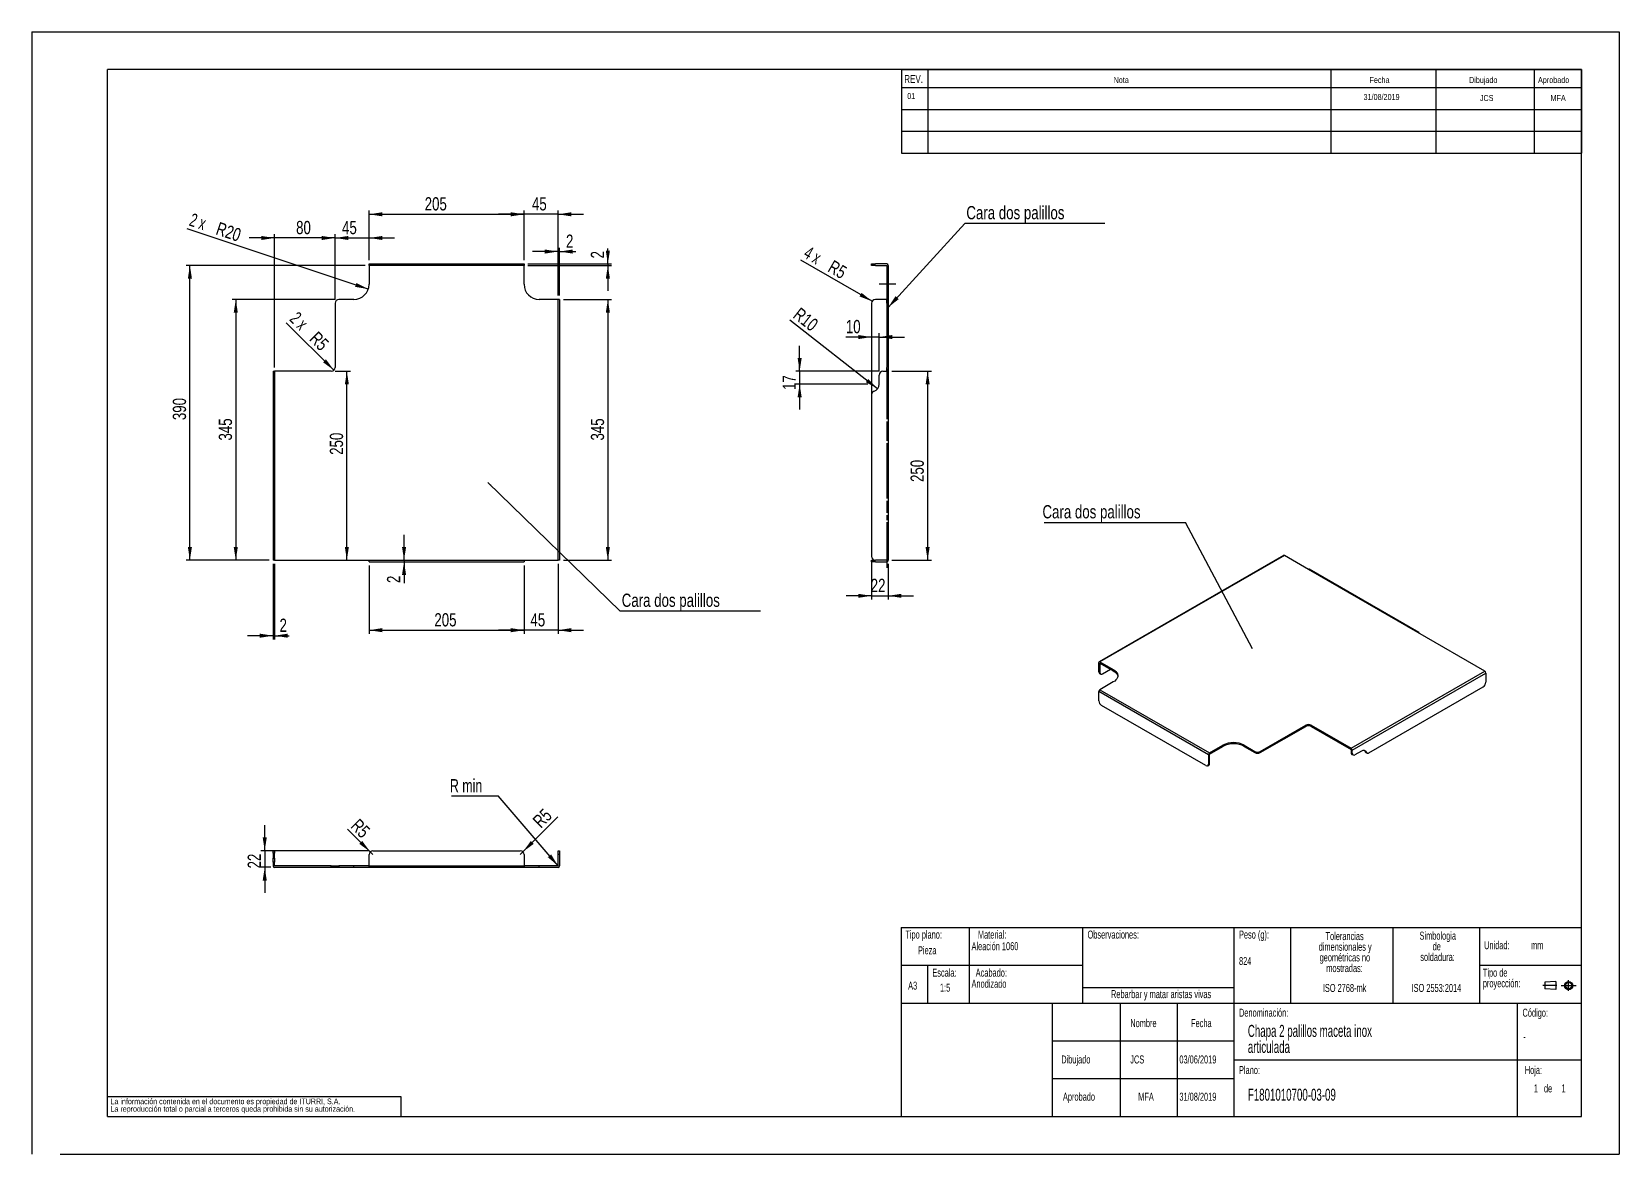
# Model space of a CAD drawing. Extents: x 0 to 14130, y 0 to 4063.
# Drawn here: x 0 to 2100, y 0 to 1485 of the extents above; entities that cross this region are included whole.
import ezdxf

# ---------------------------------------------------------------- set-up
doc = ezdxf.new("R2010")
doc.units = 0
doc.header["$LTSCALE"] = 5
doc.linetypes.add('CENTERX2', pattern=[20.32, 12.7, -2.54, 2.54, -2.54])
doc.linetypes.add('HIDDEN', pattern=[1.905, 1.27, -0.635])
doc.layers.get('0').update_dxf_attribs({"linetype": 'CONTINUOUS'})
doc.layers.add('FORMATO', color=7, linetype='CONTINUOUS')
doc.layers.add('SLD-0', color=179, linetype='CONTINUOUS')
doc.styles.add('SLDTEXTSTYLE0', font='TXT', dxfattribs={"width": 0.605})
doc.styles.add('SLDTEXTSTYLE1', font='TXT', dxfattribs={"width": 0.75})
doc.styles.add('SLDTEXTSTYLE2', font='TXT', dxfattribs={"width": 0.666667})
doc.styles.add('SLDTEXTSTYLE3', font='TXT', dxfattribs={"width": 0.7})
doc.dimstyles.new('SLDDIMSTYLE0', dxfattribs={"dimtxt": 17.5, "dimasz": 17.5, "dimexe": 0, "dimexo": 0.0625, "dimgap": 4.375, "dimtad": 1, "dimdec": 1, "dimrnd": 1e-09, "dimzin": 12, "dimtxsty": 'SLDTEXTSTYLE1', "dimsah": 1, "dimcen": 0.09, "dimazin": 3, "dimtfac": 1, "dimtdec": 1, "dimtofl": 0, "dimtmove": 0, "dimatfit": 3, "dimtolj": 1, "dimtzin": 12})
doc.dimstyles.new('SLDDIMSTYLE1', dxfattribs={"dimtxt": 17.5, "dimasz": 17.5, "dimexe": 0, "dimexo": 0.0625, "dimgap": 4.375, "dimtad": 1, "dimdec": 1, "dimrnd": 1e-09, "dimzin": 12, "dimtxsty": 'SLDTEXTSTYLE1', "dimsah": 1, "dimcen": 0, "dimazin": 3, "dimtfac": 1, "dimtdec": 1, "dimtofl": 0, "dimtmove": 0, "dimatfit": 3, "dimtolj": 1, "dimtzin": 12})
doc.dimstyles.new('SLDDIMSTYLE2', dxfattribs={"dimtxt": 17.5, "dimasz": 17.5, "dimexe": 0, "dimexo": 0.0625, "dimgap": 4.375, "dimtad": 1, "dimdec": 1, "dimrnd": 1e-09, "dimzin": 12, "dimtxsty": 'SLDTEXTSTYLE1', "dimsah": 1, "dimcen": 0.09, "dimazin": 3, "dimtfac": 1, "dimtdec": 1, "dimtmove": 0, "dimatfit": 3, "dimtolj": 1, "dimtzin": 12})
doc.dimstyles.new('SLDDIMSTYLE3', dxfattribs={"dimtxt": 0.18, "dimasz": 5.384615, "dimexe": 0, "dimexo": 0.0625, "dimgap": 0, "dimtad": 0, "dimtih": 1, "dimtoh": 1, "dimdec": 0, "dimrnd": 1e-09, "dimzin": 0, "dimtxsty": 'STANDARD', "dimblk1": 'DOT', "dimblk2": 'DOT', "dimsah": 1, "dimcen": 0.09, "dimazin": 3, "dimtfac": 5.384615, "dimtdec": 0, "dimtofl": 0, "dimtmove": 0, "dimatfit": 3, "dimtolj": 1, "dimtzin": 0})
doc.dimstyles.new('SLDDIMSTYLE4', dxfattribs={"dimtxt": 17.5, "dimasz": 17.5, "dimexe": 0, "dimexo": 0.0625, "dimgap": 4.375, "dimtad": 1, "dimdec": 1, "dimrnd": 1e-09, "dimzin": 12, "dimtxsty": 'SLDTEXTSTYLE1', "dimsah": 1, "dimcen": 0, "dimazin": 3, "dimtfac": 1, "dimtdec": 1, "dimtofl": 0, "dimtmove": 0, "dimatfit": 3, "dimtolj": 1, "dimtzin": 12})
doc.dimstyles.new('SLDDIMSTYLE5', dxfattribs={"dimtxt": 0.18, "dimasz": 17.5, "dimexe": 0, "dimexo": 0.0625, "dimgap": 0, "dimtad": 0, "dimtih": 1, "dimtoh": 1, "dimdec": 0, "dimrnd": 1e-09, "dimzin": 0, "dimtxsty": 'STANDARD', "dimsah": 1, "dimcen": 0.09, "dimazin": 3, "dimtfac": 17.5, "dimtdec": 0, "dimtofl": 0, "dimtmove": 0, "dimatfit": 3, "dimtolj": 1, "dimtzin": 0})
doc.dimstyles.new('SLDDIMSTYLE6', dxfattribs={"dimtxt": 17.5, "dimasz": 17.5, "dimexe": 0, "dimexo": 0.0625, "dimgap": 4.375, "dimtad": 1, "dimdec": 1, "dimrnd": 1e-09, "dimzin": 12, "dimtxsty": 'SLDTEXTSTYLE1', "dimsah": 1, "dimcen": 0, "dimazin": 3, "dimtfac": 1, "dimtdec": 1, "dimtofl": 0, "dimtmove": 0, "dimatfit": 3, "dimtolj": 1, "dimtzin": 12})

# ---------------------------------------------------------------- blocks, each defined once
blk = doc.blocks.new('BLOQUE3')
at = {"color": 7, "linetype": 'CENTERX2'}
for p, q in [((1989.6, 650.3), (1974, 650.3)), ((1994.4, 650.1), (2010.8, 650.1)), ((2002.6, 644.2), (2002.6, 656))]:
    blk.add_line(p, q, dxfattribs=at)
at = {"color": 7, "linetype": 'CONTINUOUS'}
for p, q in [((1988.4, 654.7), (1976.2, 653.8)), ((1976.2, 653.8), (1976.2, 646.7)), ((1988.4, 654.7), (1988.4, 645.8)), ((1988.4, 645.8), (1976.2, 646.7))]:
    blk.add_line(p, q, dxfattribs=at)
for radius in [4.46, 3.57]:
    blk.add_circle((2002.6, 650.1), radius, dxfattribs=at)
blk = doc.blocks.new('SW_NOTE_0')
at = {"layer": 'SLD-0', "color": 0, "attachment_point": 2, "style": 'SLDTEXTSTYLE0'}
for s, insert, char_height in [('dimensionales y', (37.7, -0.5), 10.583), ('Tolerancias', (37, 13.6), 10.583), ('geométricas no', (37.3, -14.6), 10.583), ('mostradas:', (36.9, -28.7), 10.58)]:
    blk.add_mtext(s, dxfattribs=dict(at, insert=insert, char_height=char_height))
blk = doc.blocks.new('SW_NOTE_0_1')
at = {"layer": 'SLD-0', "color": 0, "attachment_point": 1, "style": 'SLDTEXTSTYLE0'}
for s, insert, char_height in [('Tipo de', (0, 13.6), 10.58), ('proyección:', (0, -0.5), 10.583)]:
    blk.add_mtext(s, dxfattribs=dict(at, insert=insert, char_height=char_height))
blk = doc.blocks.new('SW_NOTE_0_2')
at = {"layer": 'SLD-0', "color": 0, "char_height": 10.58, "attachment_point": 2, "style": 'SLDTEXTSTYLE0'}
for s, insert in [('Simbologia', (35.6, 13.6)), ('de', (34.2, -0.5)), ('soldadura:', (35.3, -14.6))]:
    blk.add_mtext(s, dxfattribs=dict(at, insert=insert))
blk = doc.blocks.new('SW_NOTE_0_3')
at = {"layer": 'SLD-0', "color": 0, "char_height": 7.5, "attachment_point": 1, "style": 'SLDTEXTSTYLE1'}
for s, insert in [('La información contenida en el documento es propiedad de ITURRI, S.A.', (0, 9.6)), ('La reproducción total o parcial a terceros queda prohibida sin su autorización.', (0, -0.4))]:
    blk.add_mtext(s, dxfattribs=dict(at, insert=insert))
blk = doc.blocks.new('SW_NOTE_0_4')
at = {"layer": 'SLD-0', "color": 0, "attachment_point": 1, "style": 'SLDTEXTSTYLE0'}
for s, insert, char_height in [('Chapa 2 palillos maceta inox', (0, 20.5), 15.875), ('articulada', (0, -0.7), 15.88)]:
    blk.add_mtext(s, dxfattribs=dict(at, insert=insert, char_height=char_height))
blk = doc.blocks.new('SW_NOTE_0_5')
at = {"layer": 'SLD-0', "color": 0, "attachment_point": 2, "style": 'SLDTEXTSTYLE0'}
for s, insert, char_height in [('dimensionales y', (37.7, -0.5), 10.583), ('Tolerancias', (37, 13.6), 10.583), ('geométricas no', (37.3, -14.6), 10.583), ('mostradas:', (36.9, -28.7), 10.58)]:
    blk.add_mtext(s, dxfattribs=dict(at, insert=insert, char_height=char_height))
blk = doc.blocks.new('SW_NOTE_0_6')
at = {"layer": 'SLD-0', "color": 0, "attachment_point": 1, "style": 'SLDTEXTSTYLE0'}
for s, insert, char_height in [('Tipo de', (0, 13.6), 10.58), ('proyección:', (0, -0.5), 10.583)]:
    blk.add_mtext(s, dxfattribs=dict(at, insert=insert, char_height=char_height))
blk = doc.blocks.new('SW_NOTE_0_7')
at = {"layer": 'SLD-0', "color": 0, "char_height": 10.58, "attachment_point": 2, "style": 'SLDTEXTSTYLE0'}
for s, insert in [('Simbologia', (35.6, 13.6)), ('de', (34.2, -0.5)), ('soldadura:', (35.3, -14.6))]:
    blk.add_mtext(s, dxfattribs=dict(at, insert=insert))
blk = doc.blocks.new('SW_NOTE_0_8')
at = {"layer": 'SLD-0', "color": 0, "char_height": 7.5, "attachment_point": 1, "style": 'SLDTEXTSTYLE1'}
for s, insert in [('La información contenida en el documento es propiedad de ITURRI, S.A.', (0, 9.6)), ('La reproducción total o parcial a terceros queda prohibida sin su autorización.', (0, -0.4))]:
    blk.add_mtext(s, dxfattribs=dict(at, insert=insert))
blk = doc.blocks.new('SW_NOTE_0_9')
at = {"layer": 'SLD-0', "color": 0, "attachment_point": 1, "style": 'SLDTEXTSTYLE0'}
for s, insert, char_height in [('Chapa 2 palillos maceta inox', (0, 20.5), 15.875), ('articulada', (0, -0.7), 15.88)]:
    blk.add_mtext(s, dxfattribs=dict(at, insert=insert, char_height=char_height))
blk = doc.blocks.new('_D')
at = {"layer": 'FORMATO', "color": 7}
for p, q in [((401.2, 1035.9), (421.8, 1035.9)), ((416.8, 785.9), (416.8, 1035.9))]:
    blk.add_line(p, q, dxfattribs=at)
for points in [[(416.8, 1035.9), (414.2, 1018.4), (419.5, 1018.4)], [(416.8, 785.9), (419.5, 803.4), (414.2, 803.4)]]:
    blk.add_solid(points, dxfattribs=at)
at = {"layer": 'FORMATO', "color": 7, "insert": (394.3, 925.3), "char_height": 17.5, "attachment_point": 1, "rotation": 90, "style": 'SLDTEXTSTYLE1'}
blk.add_mtext('250', dxfattribs=at)
blk = doc.blocks.new('_D_1')
at = {"layer": 'FORMATO', "color": 7}
for p, q in [((401.2, 1130.9), (264.9, 1130.9)), ((269.9, 1130.9), (269.9, 785.9)), ((314.2, 785.9), (264.9, 785.9))]:
    blk.add_line(p, q, dxfattribs=at)
for points in [[(269.9, 1130.9), (267.2, 1113.4), (272.6, 1113.4)], [(269.9, 785.9), (272.6, 803.4), (267.2, 803.4)]]:
    blk.add_solid(points, dxfattribs=at)
at = {"layer": 'FORMATO', "color": 7, "insert": (247.4, 944.2), "char_height": 17.5, "attachment_point": 1, "rotation": 90, "style": 'SLDTEXTSTYLE1'}
blk.add_mtext('345', dxfattribs=at)
blk = doc.blocks.new('_D_2')
at = {"layer": 'FORMATO', "color": 7}
for p, q in [((441.2, 1175.9), (204.2, 1175.9)), ((209.2, 785.9), (209.2, 1175.9)), ((314.2, 785.9), (204.2, 785.9))]:
    blk.add_line(p, q, dxfattribs=at)
for points in [[(209.2, 1175.9), (206.5, 1158.4), (211.9, 1158.4)], [(209.2, 785.9), (211.9, 803.4), (206.5, 803.4)]]:
    blk.add_solid(points, dxfattribs=at)
at = {"layer": 'FORMATO', "color": 7, "insert": (186.6, 971.2), "char_height": 17.5, "attachment_point": 1, "rotation": 90, "style": 'SLDTEXTSTYLE1'}
blk.add_mtext('390', dxfattribs=at)
blk = doc.blocks.new('_D_3')
at = {"layer": 'FORMATO', "color": 7}
for p, q in [((703.2, 1130.9), (767.1, 1130.9)), ((762.1, 1130.9), (762.1, 785.9)), ((703.2, 785.9), (767.1, 785.9))]:
    blk.add_line(p, q, dxfattribs=at)
for points in [[(762.1, 1130.9), (759.4, 1113.4), (764.8, 1113.4)], [(762.1, 785.9), (764.8, 803.4), (759.4, 803.4)]]:
    blk.add_solid(points, dxfattribs=at)
at = {"layer": 'FORMATO', "color": 7, "insert": (739.6, 944.2), "char_height": 17.5, "attachment_point": 1, "rotation": 90, "style": 'SLDTEXTSTYLE1'}
blk.add_mtext('345', dxfattribs=at)
blk = doc.blocks.new('_D_4')
at = {"layer": 'FORMATO', "color": 7}
blk.add_line((445.2, 1144.6), (205.6, 1224.1), dxfattribs=at)
blk.add_solid([(445.2, 1144.6), (429.4, 1152.6), (427.7, 1147.5)], dxfattribs=at)
at = {"layer": 'FORMATO', "color": 7, "char_height": 17.5, "attachment_point": 1, "rotation": 341.6229}
for s, insert, style in [('2 x', (212.7, 1245.5), 'SLDTEXTSTYLE2'), ('R20', (247.9, 1233.8), 'SLDTEXTSTYLE1')]:
    blk.add_mtext(s, dxfattribs=dict(at, insert=insert, style=style))
blk = doc.blocks.new('_D_5')
at = {"layer": 'FORMATO', "color": 7}
blk.add_line((399.7, 1037.3), (336.4, 1100.1), dxfattribs=at)
blk.add_solid([(399.7, 1037.3), (389.2, 1051.6), (385.4, 1047.7)], dxfattribs=at)
at = {"layer": 'FORMATO', "color": 7, "char_height": 17.5, "attachment_point": 1, "rotation": 315}
for s, insert, style in [('2 x', (352.3, 1116), 'SLDTEXTSTYLE2'), ('R5', (378.6, 1089.8), 'SLDTEXTSTYLE1')]:
    blk.add_mtext(s, dxfattribs=dict(at, insert=insert, style=style))
blk = doc.blocks.new('_D_6')
at = {"layer": 'FORMATO', "color": 7}
for p, q in [((446.2, 1182.9), (446.2, 1248.5)), ((446.2, 1243.5), (651.2, 1243.5)), ((651.2, 1182.9), (651.2, 1248.5))]:
    blk.add_line(p, q, dxfattribs=at)
for points in [[(446.2, 1243.5), (463.7, 1240.8), (463.7, 1246.2)], [(651.2, 1243.5), (633.7, 1246.2), (633.7, 1240.8)]]:
    blk.add_solid(points, dxfattribs=at)
at = {"layer": 'FORMATO', "color": 7, "insert": (519.8, 1266.1), "char_height": 17.5, "attachment_point": 1, "style": 'SLDTEXTSTYLE1'}
blk.add_mtext('205', dxfattribs=at)
blk = doc.blocks.new('_D_7')
at = {"layer": 'FORMATO', "color": 7}
for p, q in [((321.2, 1212.2), (287.5, 1212.2)), ((321.2, 1040.9), (321.2, 1217.2)), ((401.2, 1212.2), (321.2, 1212.2)), ((401.2, 1130.9), (401.2, 1217.2)), ((401.2, 1212.2), (434.9, 1212.2))]:
    blk.add_line(p, q, dxfattribs=at)
for points in [[(321.2, 1212.2), (303.7, 1214.8), (303.7, 1209.5)], [(401.2, 1212.2), (418.7, 1209.5), (418.7, 1214.8)]]:
    blk.add_solid(points, dxfattribs=at)
at = {"layer": 'FORMATO', "color": 7, "insert": (349.7, 1234.7), "char_height": 17.5, "attachment_point": 1, "style": 'SLDTEXTSTYLE1'}
blk.add_mtext('80', dxfattribs=at)
blk = doc.blocks.new('_D_8')
at = {"layer": 'FORMATO', "color": 7}
for p, q in [((401.2, 1212.2), (367.5, 1212.2)), ((401.2, 1130.9), (401.2, 1217.2)), ((401.2, 1212.2), (446.2, 1212.2)), ((446.2, 1182.9), (446.2, 1217.2)), ((446.2, 1212.2), (479.9, 1212.2))]:
    blk.add_line(p, q, dxfattribs=at)
for points in [[(401.2, 1212.2), (383.7, 1214.8), (383.7, 1209.5)], [(446.2, 1212.2), (463.7, 1209.5), (463.7, 1214.8)]]:
    blk.add_solid(points, dxfattribs=at)
at = {"layer": 'FORMATO', "color": 7, "insert": (410.5, 1234.7), "char_height": 17.5, "attachment_point": 1, "style": 'SLDTEXTSTYLE1'}
blk.add_mtext('45', dxfattribs=at)
blk = doc.blocks.new('_D_9')
at = {"layer": 'FORMATO', "color": 7}
for p, q in [((651.2, 1243.5), (617.5, 1243.5)), ((651.2, 1182.9), (651.2, 1248.5)), ((696.2, 1243.5), (651.2, 1243.5)), ((696.2, 1135.9), (696.2, 1248.5)), ((696.2, 1243.5), (729.9, 1243.5))]:
    blk.add_line(p, q, dxfattribs=at)
for points in [[(651.2, 1243.5), (633.7, 1246.2), (633.7, 1240.8)], [(696.2, 1243.5), (713.7, 1240.8), (713.7, 1246.2)]]:
    blk.add_solid(points, dxfattribs=at)
at = {"layer": 'FORMATO', "color": 7, "insert": (661.7, 1266.1), "char_height": 17.5, "attachment_point": 1, "style": 'SLDTEXTSTYLE1'}
blk.add_mtext('45', dxfattribs=at)
blk = doc.blocks.new('_D_10')
at = {"layer": 'FORMATO', "color": 7}
for p, q in [((651.2, 778.9), (651.2, 688.3)), ((696.2, 780.9), (696.2, 688.3)), ((651.2, 693.3), (617.5, 693.3)), ((696.2, 693.3), (651.2, 693.3)), ((696.2, 693.3), (729.9, 693.3))]:
    blk.add_line(p, q, dxfattribs=at)
for points in [[(651.2, 693.3), (633.7, 696), (633.7, 690.6)], [(696.2, 693.3), (713.7, 690.6), (713.7, 696)]]:
    blk.add_solid(points, dxfattribs=at)
at = {"layer": 'FORMATO', "color": 7, "insert": (659.7, 715.8), "char_height": 17.5, "attachment_point": 1, "style": 'SLDTEXTSTYLE1'}
blk.add_mtext('45', dxfattribs=at)
blk = doc.blocks.new('_D_11')
at = {"layer": 'FORMATO', "color": 7}
for p, q in [((446.2, 778.9), (446.2, 688.3)), ((651.2, 778.9), (651.2, 688.3)), ((446.2, 693.3), (651.2, 693.3))]:
    blk.add_line(p, q, dxfattribs=at)
for points in [[(446.2, 693.3), (463.7, 690.6), (463.7, 696)], [(651.2, 693.3), (633.7, 696), (633.7, 690.6)]]:
    blk.add_solid(points, dxfattribs=at)
at = {"layer": 'FORMATO', "color": 7, "insert": (532.6, 715.8), "char_height": 17.5, "attachment_point": 1, "style": 'SLDTEXTSTYLE1'}
blk.add_mtext('205', dxfattribs=at)
blk = doc.blocks.new('_D_12')
at = {"layer": 'FORMATO', "color": 7}
for p, q in [((696.2, 1135.9), (696.2, 1199.2)), ((698.2, 1135.9), (698.2, 1199.2)), ((696.2, 1194.2), (662.5, 1194.2)), ((698.2, 1194.2), (696.2, 1194.2)), ((698.2, 1194.2), (719.6, 1194.2))]:
    blk.add_line(p, q, dxfattribs=at)
for points in [[(696.2, 1194.2), (678.7, 1196.9), (678.7, 1191.5)], [(698.2, 1194.2), (715.7, 1191.5), (715.7, 1196.9)]]:
    blk.add_solid(points, dxfattribs=at)
at = {"layer": 'FORMATO', "color": 7, "insert": (706.7, 1216.7), "char_height": 17.5, "attachment_point": 1, "style": 'SLDTEXTSTYLE1'}
blk.add_mtext('2', dxfattribs=at)
blk = doc.blocks.new('_D_13')
at = {"layer": 'FORMATO', "color": 7}
for p, q in [((762.1, 1177.9), (762.1, 1198.1)), ((656.2, 1177.9), (767.1, 1177.9)), ((762.1, 1177.9), (762.1, 1175.9)), ((656.2, 1175.9), (767.1, 1175.9)), ((762.1, 1175.9), (762.1, 1142.2))]:
    blk.add_line(p, q, dxfattribs=at)
for points in [[(762.1, 1177.9), (764.8, 1195.4), (759.4, 1195.4)], [(762.1, 1175.9), (759.4, 1158.4), (764.8, 1158.4)]]:
    blk.add_solid(points, dxfattribs=at)
at = {"layer": 'FORMATO', "color": 7, "insert": (739.6, 1185.1), "char_height": 17.5, "attachment_point": 1, "rotation": 90, "style": 'SLDTEXTSTYLE1'}
blk.add_mtext('2', dxfattribs=at)
blk = doc.blocks.new('_D_14')
at = {"layer": 'FORMATO', "color": 7}
for p, q in [((492.5, 785.9), (492.5, 819.5)), ((492.5, 785.9), (492.5, 783.9)), ((492.5, 783.9), (492.5, 755.7))]:
    blk.add_line(p, q, dxfattribs=at)
for points in [[(492.5, 785.9), (495.2, 803.4), (489.8, 803.4)], [(492.5, 783.9), (489.8, 766.4), (495.2, 766.4)]]:
    blk.add_solid(points, dxfattribs=at)
at = {"layer": 'FORMATO', "color": 7, "insert": (469.9, 755.7), "char_height": 17.5, "attachment_point": 1, "rotation": 90, "style": 'SLDTEXTSTYLE1'}
blk.add_mtext('2', dxfattribs=at)
blk = doc.blocks.new('_D_15')
at = {"layer": 'FORMATO', "color": 7}
for p, q in [((319.2, 780.9), (319.2, 681)), ((321.2, 780.9), (321.2, 681)), ((319.2, 686), (285.5, 686)), ((319.2, 686), (321.2, 686)), ((321.2, 686), (340.7, 686))]:
    blk.add_line(p, q, dxfattribs=at)
for points in [[(319.2, 686), (301.7, 688.7), (301.7, 683.3)], [(321.2, 686), (338.7, 683.3), (338.7, 688.7)]]:
    blk.add_solid(points, dxfattribs=at)
at = {"layer": 'FORMATO', "color": 7, "insert": (327.8, 708.6), "char_height": 17.5, "attachment_point": 1, "style": 'SLDTEXTSTYLE1'}
blk.add_mtext('2', dxfattribs=at)
blk = doc.blocks.new('SW_NOTE_0_10')
at = {"layer": 'FORMATO', "color": 0}
blk.add_line((185.4, 0), (0, 0), dxfattribs=at)
at = {"layer": 'FORMATO', "color": 0, "insert": (2, 23.1), "char_height": 17.5, "attachment_point": 1, "style": 'SLDTEXTSTYLE1'}
blk.add_mtext('Cara dos palillos', dxfattribs=at)
blk = doc.blocks.new('_DOT')
at = {"color": 0, "linetype": 'BYBLOCK'}
blk.add_line((-0.5, 0), (-1, 0), dxfattribs=at)
at = {"color": 0, "linetype": 'BYBLOCK', "const_width": 0.5}
blk.add_lwpolyline([(-0.25, 0, 1), (0.25, 0, 1)], format="xyb", close=True, dxfattribs=at)
blk = doc.blocks.new('_D_16')
at = {"layer": 'FORMATO', "color": 7}
for p, q in [((1015.8, 1035.9), (1015.8, 1069.5)), ((1120.9, 1035.9), (1010.8, 1035.9)), ((1015.8, 1035.9), (1015.8, 1018.9)), ((1105.9, 1018.9), (1010.8, 1018.9)), ((1015.8, 1018.9), (1015.8, 985.2))]:
    blk.add_line(p, q, dxfattribs=at)
for points in [[(1015.8, 1035.9), (1018.5, 1053.4), (1013.1, 1053.4)], [(1015.8, 1018.9), (1013.1, 1001.4), (1018.5, 1001.4)]]:
    blk.add_solid(points, dxfattribs=at)
at = {"layer": 'FORMATO', "color": 7, "insert": (993.2, 1011.1), "char_height": 17.5, "attachment_point": 1, "rotation": 90, "style": 'SLDTEXTSTYLE1'}
blk.add_mtext('17', dxfattribs=at)
blk = doc.blocks.new('_D_17')
at = {"layer": 'FORMATO', "color": 7}
blk.add_line((1118.8, 1012.7), (1002.7, 1103.5), dxfattribs=at)
blk.add_solid([(1118.8, 1012.7), (1106.7, 1025.6), (1103.4, 1021.4)], dxfattribs=at)
at = {"layer": 'FORMATO', "color": 7, "insert": (1016.6, 1121.3), "char_height": 17.5, "attachment_point": 1, "rotation": 321.9484, "style": 'SLDTEXTSTYLE1'}
blk.add_mtext('R10', dxfattribs=at)
blk = doc.blocks.new('_D_18')
at = {"layer": 'FORMATO', "color": 7}
for p, q in [((1110.9, 785.9), (1110.9, 733.8)), ((1132.9, 780.9), (1132.9, 733.8)), ((1110.9, 738.8), (1077.3, 738.8)), ((1110.9, 738.8), (1132.9, 738.8)), ((1132.9, 738.8), (1166.6, 738.8))]:
    blk.add_line(p, q, dxfattribs=at)
for points in [[(1110.9, 738.8), (1093.4, 741.4), (1093.4, 736.1)], [(1132.9, 738.8), (1150.4, 736.1), (1150.4, 741.4)]]:
    blk.add_solid(points, dxfattribs=at)
at = {"layer": 'FORMATO', "color": 7, "insert": (1109.8, 761.3), "char_height": 17.5, "attachment_point": 1, "style": 'SLDTEXTSTYLE1'}
blk.add_mtext('22', dxfattribs=at)
blk = doc.blocks.new('_D_19')
at = {"layer": 'FORMATO', "color": 7}
for p, q in [((1137.9, 1035.9), (1190.1, 1035.9)), ((1185.1, 1035.9), (1185.1, 785.9)), ((1137.9, 785.9), (1190.1, 785.9))]:
    blk.add_line(p, q, dxfattribs=at)
for points in [[(1185.1, 1035.9), (1182.4, 1018.4), (1187.8, 1018.4)], [(1185.1, 785.9), (1187.8, 803.4), (1182.4, 803.4)]]:
    blk.add_solid(points, dxfattribs=at)
at = {"layer": 'FORMATO', "color": 7, "insert": (1162.5, 889.4), "char_height": 17.5, "attachment_point": 1, "rotation": 90, "style": 'SLDTEXTSTYLE1'}
blk.add_mtext('250', dxfattribs=at)
blk = doc.blocks.new('_D_20')
at = {"layer": 'FORMATO', "color": 7}
blk.add_line((1111.6, 1128.4), (1017.2, 1182.9), dxfattribs=at)
blk.add_solid([(1111.6, 1128.4), (1097.8, 1139.5), (1095.1, 1134.8)], dxfattribs=at)
at = {"layer": 'FORMATO', "color": 7, "char_height": 17.5, "attachment_point": 1, "rotation": 330}
for s, insert, style in [('4 x', (1028.4, 1202.3), 'SLDTEXTSTYLE2'), ('R5', (1060.5, 1183.7), 'SLDTEXTSTYLE1')]:
    blk.add_mtext(s, dxfattribs=dict(at, insert=insert, style=style))
blk = doc.blocks.new('_D_21')
at = {"layer": 'FORMATO', "color": 7}
for p, q in [((1110.9, 1081.1), (1076.9, 1081.1)), ((1120.9, 1081.1), (1110.9, 1081.1)), ((1120.9, 1035.9), (1120.9, 1086.1)), ((1120.9, 1081.1), (1154.6, 1081.1))]:
    blk.add_line(p, q, dxfattribs=at)
for points in [[(1110.9, 1081.1), (1093.4, 1083.8), (1093.4, 1078.4)], [(1120.9, 1081.1), (1138.4, 1078.4), (1138.4, 1083.8)]]:
    blk.add_solid(points, dxfattribs=at)
at = {"layer": 'FORMATO', "color": 7, "insert": (1076.9, 1103.7), "char_height": 17.5, "attachment_point": 1, "style": 'SLDTEXTSTYLE1'}
blk.add_mtext('10', dxfattribs=at)
blk = doc.blocks.new('SW_NOTE_0_11')
at = {"layer": 'FORMATO', "color": 0}
blk.add_line((185.4, 0), (0, 0), dxfattribs=at)
at = {"layer": 'FORMATO', "color": 0, "insert": (2.2, 23.1), "char_height": 17.5, "attachment_point": 1, "style": 'SLDTEXTSTYLE1'}
blk.add_mtext('Cara dos palillos', dxfattribs=at)
blk = doc.blocks.new('_D_22')
at = {"layer": 'FORMATO', "color": 7}
for p, q in [((308.2, 401.6), (308.2, 435.2)), ((446.2, 401.6), (303.2, 401.6)), ((308.2, 401.6), (308.2, 379.6)), ((316.2, 379.6), (303.2, 379.6)), ((308.2, 379.6), (308.2, 345.9))]:
    blk.add_line(p, q, dxfattribs=at)
for points in [[(308.2, 401.6), (310.9, 419.1), (305.5, 419.1)], [(308.2, 379.6), (305.5, 362.1), (310.9, 362.1)]]:
    blk.add_solid(points, dxfattribs=at)
at = {"layer": 'FORMATO', "color": 7, "insert": (285.6, 378.1), "char_height": 17.5, "attachment_point": 1, "rotation": 90, "style": 'SLDTEXTSTYLE1'}
blk.add_mtext('22', dxfattribs=at)
blk = doc.blocks.new('_D_23')
at = {"layer": 'FORMATO', "color": 7}
for q in [(417.8, 430), (451.2, 396.6)]:
    blk.add_line((447.7, 400.1), q, dxfattribs=at)
blk.add_solid([(447.7, 400.1), (437.2, 414.4), (433.4, 410.6)], dxfattribs=at)
at = {"layer": 'FORMATO', "color": 7, "insert": (433.1, 445.2), "char_height": 17.5, "attachment_point": 1, "rotation": 315, "style": 'SLDTEXTSTYLE1'}
blk.add_mtext('R5', dxfattribs=at)
blk = doc.blocks.new('_D_24')
at = {"layer": 'FORMATO', "color": 7}
for q in [(696, 446.4), (646.2, 396.6)]:
    blk.add_line((649.7, 400.1), q, dxfattribs=at)
blk.add_solid([(649.7, 400.1), (664, 410.6), (660.2, 414.4)], dxfattribs=at)
at = {"layer": 'FORMATO', "color": 7, "insert": (661.2, 442.9), "char_height": 17.5, "attachment_point": 1, "rotation": 45, "style": 'SLDTEXTSTYLE1'}
blk.add_mtext('R5', dxfattribs=at)
blk = doc.blocks.new('SW_NOTE_0_12')
at = {"layer": 'FORMATO', "color": 0}
blk.add_line((-62, 0), (0, 0), dxfattribs=at)
at = {"layer": 'FORMATO', "color": 0, "insert": (-63.9, 22), "char_height": 17.5, "attachment_point": 1, "style": 'SLDTEXTSTYLE3'}
blk.add_mtext('R min', dxfattribs=at)
blk = doc.blocks.new('SW_NOTE_0_13')
at = {"layer": 'FORMATO', "color": 0}
blk.add_line((-186.6, 0), (0, 0), dxfattribs=at)
at = {"layer": 'FORMATO', "color": 0, "insert": (-189, 22.9), "char_height": 17.5, "attachment_point": 1, "style": 'SLDTEXTSTYLE1'}
blk.add_mtext('Cara dos palillos', dxfattribs=at)

msp = doc.modelspace()

# ---------------------------------------------------------------- linework, layer by layer
at = {"color": 7, "linetype": 'CONTINUOUS'}
for p, q in [((0, 1485), (2100, 1485)), ((0, 1485), (0, -0.01)), ((2100, 1485), (2100, 0)), ((2050, 1435), (100, 1435)), ((100, 50), (100, 1435)), ((2050, 50), (2050, 1435)), ((446.2, 1177.88), (651.2, 1177.88)), ((446.2, 1175.88), (446.2, 1177.88)), ((651.2, 1177.88), (651.2, 1175.88)), ((1110.93, 1175.88), (1110.93, 1177.88)), ((1110.93, 1177.88), (1115.93, 1177.88)), ((1130.93, 1177.88), (1115.93, 1177.88)), ((446.2, 1175.88), (446.2, 1150.88)), ((651.2, 1175.88), (446.2, 1175.88)), ((651.2, 1150.88), (651.2, 1175.88)), ((1115.93, 1175.88), (1110.93, 1175.88)), ((1115.93, 1175.88), (1130.93, 1175.88)), ((1130.93, 1175.88), (1130.93, 1150.88)), ((1132.93, 1175.88), (1132.93, 1150.88)), ((1130.93, 1150.88), (1130.93, 1130.88)), ((1132.93, 1150.88), (1132.93, 1130.88)), ((401.2, 1125.88), (401.2, 1040.88)), ((426.2, 1130.88), (406.2, 1130.88)), ((696.2, 1130.88), (671.2, 1130.88)), ((696.2, 785.88), (696.2, 1130.88)), ((698.2, 1130.88), (696.2, 1130.88)), ((698.2, 1130.88), (698.2, 785.88)), ((1110.93, 1125.88), (1110.93, 1004.74)), ((1130.93, 1130.88), (1115.93, 1130.88)), ((1130.93, 1130.88), (1132.93, 1130.88)), ((1130.93, 1125.88), (1130.93, 1130.88)), ((1130.93, 1125.88), (1130.93, 1040.88)), ((1132.93, 1130.88), (1132.93, 1125.88)), ((1132.93, 1125.88), (1132.93, 1040.88)), ((319.2, 1035.88), (319.2, 785.88)), ((319.2, 1035.88), (321.2, 1035.88)), ((321.2, 1035.88), (321.2, 785.88)), ((396.2, 1035.88), (321.2, 1035.88)), ((1120.93, 1018.88), (1120.93, 1030.88)), ((1125.93, 1035.88), (1130.93, 1035.88)), ((1130.93, 1035.88), (1130.93, 1040.88)), ((1130.93, 1035.88), (1132.93, 1035.88)), ((1132.93, 1040.88), (1132.93, 1035.88)), ((1132.93, 1035.88), (1132.93, 785.88)), ((1110.93, 1004.74), (1110.93, 790.88)), ((321.2, 785.88), (319.2, 785.88)), ((321.2, 785.88), (446.2, 785.88)), ((446.2, 785.88), (651.2, 785.88)), ((446.2, 783.88), (446.2, 785.88)), ((446.2, 783.88), (651.2, 783.88)), ((651.2, 785.88), (651.2, 783.88)), ((651.2, 785.88), (696.2, 785.88)), ((698.2, 785.88), (696.2, 785.88)), ((1110.93, 783.88), (1110.93, 785.88)), ((1110.93, 785.88), (1115.93, 785.88)), ((1115.93, 783.88), (1110.93, 783.88)), ((1130.93, 785.88), (1115.93, 785.88)), ((1115.93, 783.88), (1130.93, 783.88)), ((1132.93, 785.88), (1130.93, 785.88)), ((1655.99, 792.27), (1412.04, 651.44)), ((1656.99, 792.17), (1413.04, 651.34)), ((1688.81, 773.8), (1656.99, 792.17)), ((1833.77, 690.12), (1688.81, 773.8)), ((1834.77, 690.22), (1689.81, 773.9)), ((1922.16, 639.09), (1833.77, 690.12)), ((1413.04, 651.34), (1430.72, 641.14)), ((1411.63, 638.28), (1411.63, 650.52)), ((1411.63, 638.28), (1413.04, 637.46)), ((1412.66, 635.99), (1414.08, 635.17)), ((1413.04, 649.71), (1413.04, 637.46)), ((1413.04, 649.71), (1430.72, 639.5)), ((1416.58, 635.42), (1427.19, 641.54)), ((1430.72, 641.14), (1430.72, 639.5)), ((1745.38, 537.04), (1922.16, 639.09)), ((1746.8, 534.59), (1923.57, 636.64)), ((1923.57, 636.64), (1923.57, 624.4)), ((1556.58, 528.47), (1411.63, 612.15)), ((1411.63, 599.9), (1411.63, 612.15)), ((1430.72, 624.81), (1413.04, 614.6)), ((1413.04, 614.6), (1558, 530.92)), ((1768.82, 530.98), (1920.04, 618.27)), ((1553.05, 514.18), (1415.16, 593.78)), ((1625.17, 532.96), (1685.28, 567.66)), ((1685.28, 566.03), (1685.28, 567.66)), ((1692.35, 567.66), (1745.38, 537.04)), ((1692.35, 567.66), (1692.35, 566.03)), ((1625.17, 531.33), (1685.28, 566.03)), ((1692.35, 566.03), (1745.38, 535.41)), ((1556.58, 528.47), (1556.58, 516.22)), ((1558, 530.92), (1575.68, 541.13)), ((1558, 529.29), (1575.68, 539.49)), ((1558, 517.04), (1558, 529.29)), ((1575.68, 541.13), (1575.68, 539.49)), ((1603.96, 541.13), (1618.1, 532.96)), ((1603.96, 541.13), (1603.96, 539.49)), ((1603.96, 539.49), (1618.1, 531.33)), ((1618.1, 531.33), (1618.1, 532.96)), ((1625.17, 532.96), (1625.17, 531.33)), ((1745.38, 535.41), (1745.38, 531.33)), ((1745.38, 531.33), (1746.8, 530.51)), ((1746.42, 529.04), (1747.83, 528.22)), ((1746.8, 530.51), (1746.8, 534.59)), ((1758.82, 533.37), (1750.33, 528.47)), ((1764.07, 532.59), (1765.48, 531.77)), ((1764.9, 531.54), (1766.32, 530.73)), ((1555.55, 513.93), (1556.96, 514.75)), ((1556.58, 516.22), (1558, 517.04)), ((319.2, 401.55), (321.2, 401.55)), ((319.2, 398.22), (319.2, 401.55)), ((321.2, 401.55), (321.2, 398.22)), ((451.2, 401.55), (646.2, 401.55)), ((696.2, 401.55), (698.2, 401.55)), ((696.2, 396.55), (696.2, 401.55)), ((698.2, 401.55), (698.2, 396.55)), ((321.2, 398.22), (319.2, 398.22)), ((319.2, 398.22), (319.2, 391.55)), ((319.2, 391.55), (321.2, 391.55)), ((319.2, 386.55), (319.2, 391.55)), ((321.2, 386.55), (319.2, 386.55)), ((319.2, 386.55), (319.2, 381.55)), ((321.2, 391.55), (321.2, 398.22)), ((321.2, 391.55), (321.2, 386.55)), ((321.2, 381.55), (321.2, 386.55)), ((396.2, 381.55), (321.2, 381.55)), ((396.2, 379.55), (321.2, 379.55)), ((396.2, 379.55), (396.2, 381.55)), ((396.2, 381.55), (401.2, 381.55)), ((401.2, 379.55), (396.2, 379.55)), ((401.2, 379.55), (401.2, 381.55)), ((401.2, 381.55), (406.2, 381.55)), ((406.2, 379.55), (401.2, 379.55)), ((406.2, 381.55), (406.2, 379.55)), ((426.2, 381.55), (406.2, 381.55)), ((426.2, 379.55), (406.2, 379.55)), ((426.2, 379.55), (426.2, 381.55)), ((446.2, 381.55), (426.2, 381.55)), ((446.2, 379.55), (426.2, 379.55)), ((446.2, 381.55), (446.2, 396.55)), ((446.2, 381.55), (651.2, 381.55)), ((446.2, 379.55), (446.2, 381.55)), ((651.2, 379.55), (446.2, 379.55)), ((651.2, 396.55), (651.2, 381.55)), ((651.2, 381.55), (651.2, 379.55)), ((671.2, 381.55), (651.2, 381.55)), ((671.2, 379.55), (651.2, 379.55)), ((671.2, 379.55), (671.2, 381.55)), ((696.2, 381.55), (671.2, 381.55)), ((696.2, 379.55), (671.2, 379.55)), ((696.2, 381.55), (696.2, 396.55)), ((698.2, 396.55), (696.2, 396.55)), ((698.2, 396.55), (698.2, 381.55)), ((1150, 300), (2050, 300)), ((1150, 300), (1150, 50)), ((100, 50), (2050, 50)), ((37.65, 0), (2100, 0))]:
    msp.add_line(p, q, dxfattribs=at)
at = {"color": 7, "linetype": 'HIDDEN'}
msp.add_line((1130.93, 1035.88), (1130.93, 785.88), dxfattribs=at)
at = {"color": 7, "linetype": 'CONTINUOUS', "flags": 128}
for points in [[(1430.72, 641.14), (1432.59, 639.89), (1434.13, 638.5), (1435.32, 637.01), (1436.12, 635.43), (1436.53, 633.79), (1436.53, 632.15), (1436.12, 630.52), (1435.32, 628.94), (1434.13, 627.44), (1432.59, 626.05), (1430.72, 624.81)], [(1430.72, 639.5), (1432.59, 638.26), (1434.13, 636.87), (1435.32, 635.37), (1436.12, 633.79), (1436.53, 632.16), (1436.53, 632.15)], [(1765.48, 531.77), (1765.04, 532.67), (1764.46, 533.38), (1763.74, 533.91), (1762.9, 534.23), (1761.97, 534.33), (1760.96, 534.22), (1759.9, 533.9), (1758.82, 533.37)], [(1763.06, 534.18), (1763.63, 533.48), (1764.07, 532.59)], [(1765.48, 531.77), (1765.7, 531.33), (1766, 530.97), (1766.36, 530.71), (1766.78, 530.55), (1767.24, 530.49), (1767.75, 530.55), (1768.27, 530.71), (1768.82, 530.98)]]:
    msp.add_lwpolyline(points, dxfattribs=at)
at = {"color": 7, "linetype": 'CONTINUOUS'}
for centre, radius, start, end in [((1130.93, 1175.88), 2, 0, 90), ((426.2, 1150.88), 20, 270, 0), ((671.2, 1150.88), 20, 180, 270), ((406.2, 1125.88), 5, 90, 180), ((1115.93, 1125.88), 5, 90, 180), ((396.2, 1040.88), 5, 270, 0), ((1125.93, 1030.88), 5, 90, 180), ((1115.93, 1004.74), 5, 109.47122, 180), ((1110.93, 1018.88), 10, 289.47122, 0), ((1115.93, 790.88), 5, 180, 270), ((1130.93, 785.88), 2, 270, 360), ((1656.41, 791.35), 1.01, 54.38228, 114.30701), ((1689.4, 772.98), 1.01, 65.69295, 125.61751), ((1834.32, 689.44), 0.873, 350.78596, 129.20327), ((1412.49, 650.66), 0.873, 50.79659, 189.21398), ((1414.04, 637.99), 2.43, 173.23422, 235.45362), ((1415.2, 637.11), 2.18, 170.78581, 309.20333), ((1920.5, 636.5), 3.07, 2.60522, 57.39459), ((1414.7, 612.01), 3.07, 122.60487, 177.39507), ((1915.9, 624.75), 7.68, 302.60549, 357.39452), ((1419.3, 600.25), 7.68, 182.60543, 237.39458), ((1688.81, 560.83), 7.69, 62.60972, 117.39018), ((1688.81, 559.2), 7.69, 62.60972, 117.39018), ((1559.65, 528.33), 3.07, 122.60487, 177.39507), ((1589.82, 513.97), 30.62, 62.49144, 117.50857), ((1589.82, 512.34), 30.62, 62.49144, 117.50857), ((1621.64, 539.78), 7.69, 242.6095, 297.3905), ((1621.64, 538.15), 7.69, 242.6095, 297.3905), ((1747.84, 531.06), 2.48, 173.86919, 234.81865), ((1743.73, 534.45), 3.07, 2.60522, 57.39459), ((1748.95, 530.16), 2.18, 170.78604, 309.2031), ((1765.92, 533.21), 1.95, 198.5051, 238.64705), ((1554.43, 515.87), 2.18, 230.7966, 9.21411), ((1555.63, 516.73), 2.39, 303.88685, 7.42531), ((451.2, 396.55), 5, 90, 180), ((646.2, 396.55), 5, 0, 90), ((321.2, 381.55), 2, 180, 270), ((696.2, 381.55), 2, 270, 360)]:
    msp.add_arc(centre, radius, start, end, dxfattribs=at)
at = {"layer": 'FORMATO'}
for p, q in [((1150.46, 1435), (2050, 1435)), ((1150.46, 1435), (1150.46, 1324.33)), ((1185.17, 1435), (1185.17, 1324.33)), ((1718.29, 1435), (1718.29, 1324.33)), ((1857.31, 1435), (1857.31, 1324.33)), ((1987.56, 1435), (1987.56, 1324.33)), ((2050, 1435), (2050, 1324.33)), ((1150.46, 1411.33), (2050, 1411.33)), ((1150.46, 1382.33), (2050, 1382.33)), ((1150.46, 1353.33), (2050, 1353.33)), ((1150.46, 1324.33), (2050, 1324.33))]:
    msp.add_line(p, q, dxfattribs=at)
at = {"layer": 'FORMATO', "color": 7, "linetype": 'CENTERX2'}
for p, q in [((1142.93, 1150.88), (1120.93, 1150.88)), ((1130.93, 1140.88), (1130.93, 775.88))]:
    msp.add_line(p, q, dxfattribs=at)
at = {"layer": 'SLD-0'}
for p, q in [((1240, 300), (1240, 200)), ((1390, 300), (1390, 200)), ((1590, 300), (1590, 200)), ((1665, 300), (1665, 200)), ((1800.41, 300), (1800.41, 200)), ((1915, 300), (1915, 200)), ((1150, 250), (1240, 250)), ((1185, 250), (1185, 200)), ((1240, 250), (1390, 250)), ((1915, 250), (2050, 250)), ((1390, 220.79), (1590, 220.79)), ((1150, 200), (2050, 200)), ((1350, 200), (1350, 50)), ((1440, 200), (1440, 50)), ((1515, 200), (1515, 50)), ((1590, 200), (1590, 50)), ((1965, 200), (1965, 50)), ((1350, 150), (1590, 150)), ((1590, 125), (1965, 125)), ((1965, 125), (2050, 125)), ((1350, 100), (1590, 100)), ((100.01, 76.23), (488.14, 76.23)), ((488.14, 76.23), (488.14, 50))]:
    msp.add_line(p, q, dxfattribs=at)

# ---------------------------------------------------------------- block references
at = {"color": 7, "linetype": 'CONTINUOUS', "xscale": 1.2, "yscale": 1.2, "zscale": 1.2}
msp.add_blockref('BLOQUE3', (-370.05, -557.04), dxfattribs=at)
msp.add_blockref('BLOQUE3', (-370.05, -557.04), dxfattribs=at)
at = {"layer": 'FORMATO', "color": 7}
for name, p in [('SW_NOTE_0_11', (1234.13, 1231.32)), ('SW_NOTE_0_13', (1526.02, 835.82)), ('SW_NOTE_0_10', (778.48, 718.56)), ('SW_NOTE_0_12', (617.06, 474.33))]:
    msp.add_blockref(name, p, dxfattribs=at)
at = {"layer": 'SLD-0'}
for name, p in [('SW_NOTE_0', (1699.73, 280.28)), ('SW_NOTE_0_5', (1699.73, 280.28)), ('SW_NOTE_0_2', (1824.37, 280.83)), ('SW_NOTE_0_7', (1824.37, 280.83)), ('SW_NOTE_0_1', (1919.57, 231.95)), ('SW_NOTE_0_6', (1919.57, 231.95)), ('SW_NOTE_0_4', (1608.69, 150.62)), ('SW_NOTE_0_9', (1608.69, 150.62)), ('SW_NOTE_0_3', (104.19, 64.1)), ('SW_NOTE_0_8', (104.19, 64.1))]:
    msp.add_blockref(name, p, dxfattribs=at)

# ---------------------------------------------------------------- texts
at = {"layer": 'FORMATO', "style": 'SLDTEXTSTYLE1'}
for s, insert, char_height, attachment_point in [('REV.', (1154.18, 1427.76), 10.583, 1), ('Nota', (1431.12, 1425.13), 7.938, 1), ('Fecha', (1769.63, 1425.13), 7.938, 1), ('Dibujado', (1901.3, 1425.13), 7.938, 1), ('Aprobado', (1992.55, 1425.13), 7.938, 1), ('01', (1163.43, 1403.96), 7.938, 2), ('31/08/2019', (1785.57, 1402.68), 7.938, 2), ('JCS', (1924.63, 1401.35), 7.938, 2), ('MFA', (2019.12, 1401.35), 7.938, 2)]:
    msp.add_mtext(s, dxfattribs=dict(at, insert=insert, char_height=char_height, attachment_point=attachment_point))
at = {"layer": 'SLD-0', "style": 'SLDTEXTSTYLE0'}
for s, insert, char_height, attachment_point in [('Tipo plano:', (1155.65, 295.9), 10.5833, 1), ('Tipo plano:', (1155.65, 295.9), 10.5833, 1), ('Material:', (1251.65, 295.9), 10.583, 1), ('Material:', (1251.65, 295.9), 10.583, 1), ('Observaciones:', (1396.69, 295.9), 10.5833, 1), ('Observaciones:', (1396.69, 295.9), 10.5833, 1), ('Peso (g):', (1597.02, 295.9), 10.583, 1), ('Peso (g):', (1597.02, 295.9), 10.583, 1), ('Pieza', (1172.36, 275.1), 10.583, 1), ('Pieza', (1172.36, 275.1), 10.583, 1), ('Aleación 1060', (1243.17, 280.53), 10.5833, 1), ('Aleación 1060', (1243.17, 280.53), 10.5833, 1), ('Unidad:', (1921.23, 281.85), 10.583, 1), ('Unidad:', (1921.23, 281.85), 10.583, 1), ('mm', (1983.31, 281.85), 10.583, 1), ('mm', (1983.31, 281.85), 10.583, 1), ('824', (1597.02, 260.91), 10.583, 1), ('824', (1597.02, 260.91), 10.583, 1), ('Escala:', (1191.32, 245.51), 10.583, 1), ('Escala:', (1191.32, 245.51), 10.583, 1), ('Anodizado', (1243.17, 230.88), 10.583, 1), ('Anodizado', (1243.17, 230.88), 10.583, 1), ('Acabado:', (1248.69, 245.51), 10.583, 1), ('Acabado:', (1248.69, 245.51), 10.583, 1), ('A3', (1159.3, 228.37), 10.583, 1), ('A3', (1159.3, 228.37), 10.583, 1), ('1:5', (1201.45, 225.67), 10.583, 1), ('1:5', (1201.45, 225.67), 10.583, 1), ('Rebarbar y matar aristas vivas', (1493.93, 217.12), 10.5833, 2), ('Rebarbar y matar aristas vivas', (1493.93, 217.12), 10.5833, 2), ('ISO 2768-mk', (1736.68, 225.3), 10.5833, 2), ('ISO 2768-mk', (1736.68, 225.3), 10.5833, 2), ('ISO 2553:2014', (1858.13, 225.3), 10.5833, 2), ('ISO 2553:2014', (1858.13, 225.3), 10.5833, 2), ('Denominación:', (1597.02, 192.57), 10.5833, 1), ('Denominación:', (1597.02, 192.57), 10.5833, 1), ('Código:', (1971.99, 192.57), 10.583, 1), ('Código:', (1971.99, 192.57), 10.583, 1), ('Nombre', (1453.19, 178.77), 10.583, 1), ('Nombre', (1453.19, 178.77), 10.583, 1), ('Fecha', (1533.54, 178.77), 10.583, 1), ('Fecha', (1533.54, 178.77), 10.583, 1), ('-', (1972.93, 160.97), 10.58, 1), ('-', (1972.93, 160.97), 10.58, 1), ('Dibujado', (1361.87, 130.7), 10.583, 1), ('Dibujado', (1361.87, 130.7), 10.583, 1), ('JCS', (1453.19, 130.7), 10.583, 1), ('03/06/2019', (1518.14, 130.7), 10.583, 1), ('Plano:', (1597.02, 116.69), 10.583, 1), ('Plano:', (1597.02, 116.69), 10.583, 1), ('Hoja:', (1975.07, 116.69), 10.583, 1), ('Hoja:', (1975.07, 116.69), 10.583, 1), ('F1801010700-03-09', (1608.69, 86.73), 15.875, 1), ('F1801010700-03-09', (1608.69, 86.73), 15.875, 1), ('1', (1987.06, 92.37), 10.58, 1), ('1', (1987.06, 92.37), 10.58, 1), ('1', (1987.06, 92.37), 10.58, 1), ('1', (1987.06, 92.37), 10.58, 1), ('de', (2000.39, 92.37), 10.583, 1), ('de', (2000.39, 92.37), 10.583, 1), ('de', (2000.39, 92.37), 10.583, 1), ('de', (2000.39, 92.37), 10.583, 1), ('1', (2023.65, 92.37), 10.58, 1), ('1', (2023.65, 92.37), 10.58, 1), ('1', (2023.65, 92.37), 10.58, 1), ('1', (2023.65, 92.37), 10.58, 1), ('Aprobado', (1364.12, 81.41), 10.583, 1), ('Aprobado', (1364.12, 81.41), 10.583, 1), ('MFA', (1463.68, 81.41), 10.583, 1), ('31/08/2019', (1518.14, 81.41), 10.583, 1)]:
    msp.add_mtext(s, dxfattribs=dict(at, insert=insert, char_height=char_height, attachment_point=attachment_point))

# ---------------------------------------------------------------- dimensions: what is measured, and where the dimension line sits
at = {"layer": 'FORMATO', "color": 7}
for base, p1, p2, dimstyle, picture, middle in [((651.2, 1243.52), (446.2, 1177.88), (651.2, 1177.88), 'SLDDIMSTYLE0', '_D_6', (539.22, 1243.52)), ((651.2, 1243.52), (696.2, 1130.88), (651.2, 1177.88), 'SLDDIMSTYLE2', '_D_9', (674.63, 1243.52)), ((321.2, 1212.16), (401.2, 1125.88), (321.2, 1035.88), 'SLDDIMSTYLE2', '_D_7', (362.62, 1212.16)), ((446.2, 1212.16), (401.2, 1125.88), (446.2, 1177.88), 'SLDDIMSTYLE2', '_D_8', (423.46, 1212.16)), ((696.2, 1194.18), (698.2, 1130.88), (696.2, 1130.88), 'SLDDIMSTYLE2', '_D_12', (713.18, 1194.18)), ((1110.93, 1081.14), (1120.93, 1030.88), (1110.93, 1125.88), 'SLDDIMSTYLE2', '_D_21', (1089.81, 1081.14)), ((321.2, 686.04), (319.2, 785.88), (321.2, 785.88), 'SLDDIMSTYLE2', '_D_15', (334.24, 686.04)), ((651.2, 693.28), (446.2, 783.88), (651.2, 783.88), 'SLDDIMSTYLE0', '_D_11', (551.97, 693.28)), ((651.2, 693.28), (696.2, 785.88), (651.2, 783.88), 'SLDDIMSTYLE2', '_D_10', (672.63, 693.28)), ((1132.93, 738.75), (1110.93, 790.88), (1132.93, 785.88), 'SLDDIMSTYLE2', '_D_18', (1122.78, 738.75))]:
    dim = msp.add_linear_dim(base=base, p1=p1, p2=p2, dimstyle=dimstyle, dxfattribs=at)
    dim.commit()
    dim.dimension.update_dxf_attribs({"geometry": picture, "text_midpoint": middle, "dimtype": 160})
for center, mpoint, text, dimstyle, picture, middle in [((426.2, 1150.88), (445.18, 1144.58), '2 x <>', 'SLDDIMSTYLE1', '_D_4', (241.76, 1212.16)), ((1115.93, 1125.88), (1111.6, 1128.38), '4 x <>', 'SLDDIMSTYLE4', '_D_20', (1043.98, 1167.42)), ((396.2, 1040.88), (399.74, 1037.35), '2 x <>', 'SLDDIMSTYLE1', '_D_5', (358.19, 1078.9))]:
    dim = msp.add_radius_dim(center=center, mpoint=mpoint, text=text, dimstyle=dimstyle, dxfattribs=at)
    dim.commit()
    dim.dimension.update_dxf_attribs({"geometry": picture, "text_midpoint": middle, "dimtype": 164})
for base, p1, p2, dimstyle, picture, middle in [((762.11, 1175.88), (651.2, 1177.88), (651.2, 1175.88), 'SLDDIMSTYLE2', '_D_13', (762.11, 1191.59)), ((209.2, 1175.88), (319.2, 785.88), (446.2, 1175.88), 'SLDDIMSTYLE0', '_D_2', (209.2, 990.64)), ((269.93, 785.88), (406.2, 1130.88), (319.2, 785.88), 'SLDDIMSTYLE0', '_D_1', (269.93, 963.57)), ((762.11, 785.88), (698.2, 1130.88), (698.2, 785.88), 'SLDDIMSTYLE0', '_D_3', (762.11, 963.57)), ((1015.78, 1018.88), (1125.93, 1035.88), (1110.93, 1018.88), 'SLDDIMSTYLE2', '_D_16', (1015.78, 1023.99)), ((416.85, 1035.88), (319.2, 785.88), (396.2, 1035.88), 'SLDDIMSTYLE0', '_D', (416.85, 944.72)), ((1185.1, 785.88), (1132.93, 1035.88), (1132.93, 785.88), 'SLDDIMSTYLE0', '_D_19', (1185.1, 908.8)), ((492.47, 783.88), (319.2, 785.88), (446.2, 783.88), 'SLDDIMSTYLE2', '_D_14', (492.47, 762.16)), ((308.18, 379.55), (451.2, 401.55), (321.2, 379.55), 'SLDDIMSTYLE2', '_D_22', (308.18, 391.06))]:
    dim = msp.add_linear_dim(base=base, p1=p1, p2=p2, angle=90, dimstyle=dimstyle, dxfattribs=at)
    dim.commit()
    dim.dimension.update_dxf_attribs({"geometry": picture, "text_midpoint": middle, "dimtype": 160})
for center, mpoint, dimstyle, picture, middle in [((1110.93, 1018.88), (1118.8, 1012.72), 'SLDDIMSTYLE1', '_D_17', (1017.85, 1091.74)), ((646.2, 396.55), (649.74, 400.09), 'SLDDIMSTYLE6', '_D_24', (687.55, 437.91)), ((451.2, 396.55), (447.66, 400.09), 'SLDDIMSTYLE6', '_D_23', (425.68, 422.07))]:
    dim = msp.add_radius_dim(center=center, mpoint=mpoint, dimstyle=dimstyle, dxfattribs=at)
    dim.commit()
    dim.dimension.update_dxf_attribs({"geometry": picture, "text_midpoint": middle, "dimtype": 164})

# ---------------------------------------------------------------- leaders
for points, dimstyle in [([(1132.93, 1120.32), (1234.13, 1231.32)], 'SLDDIMSTYLE5'), ([(603.48, 888.81), (778.48, 718.56)], 'SLDDIMSTYLE3'), ([(1614.91, 668.78), (1526.02, 835.82)], 'SLDDIMSTYLE3'), ([(696.2, 381.55), (617.06, 474.33)], 'SLDDIMSTYLE5')]:
    msp.add_leader(points, dimstyle=dimstyle, dxfattribs=at)

doc.saveas('drawing.dxf')
